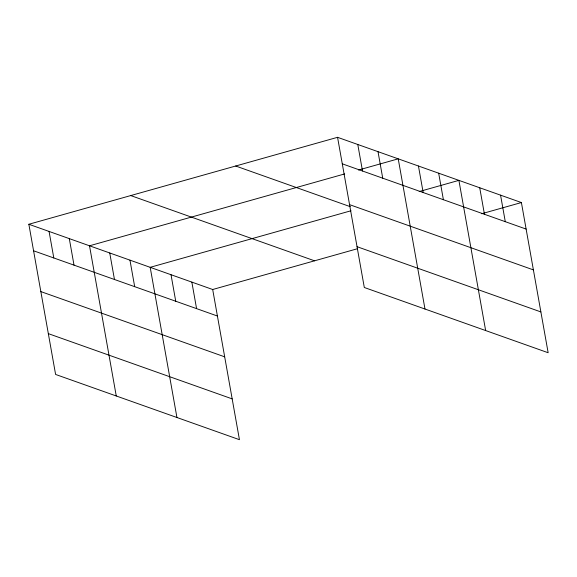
<?xml version="1.0" encoding="UTF-8"?>
<svg xmlns="http://www.w3.org/2000/svg" width="577" height="577" viewBox="0 0 577 577"><rect width="100%" height="100%" fill="white"/><g stroke="black" fill="none" stroke-linecap="round" stroke-linejoin="round"><path stroke-width="0.87" d="M28.85 224.265L212.689 289.503L239.441 439.688L55.601 374.451L28.85 224.265L337.559 137.312L521.399 202.549L548.15 352.735L364.311 287.497L337.559 137.312M344.7 173.915L89.514 245.795L116.265 395.973M358.512 170.027L398.224 158.841L424.982 309.027M350.996 210.764L150.186 267.324L176.937 417.503M419.176 191.557L458.895 180.37L485.646 330.556M212.689 289.503L357.581 248.694M481.687 213.735L521.399 202.549M342.284 163.832L526.123 229.069M349.554 204.64L533.393 269.885M235.683 166.01L350.275 206.674M357.04 246.689L540.88 311.926M130.727 195.567L314.559 260.811M33.574 250.786L217.414 316.023M40.844 291.594L224.684 356.831M48.331 333.636L232.17 398.88M500.562 195.156L505.286 221.676M479.725 187.763L484.449 214.283M438.671 173.194L443.396 199.714M418.448 166.017L423.172 192.538M378.007 151.664L382.731 178.185M357.783 144.488L362.507 171.008M191.852 282.11L196.577 308.63M171.016 274.717L175.74 301.237M129.962 260.148L134.686 286.668M109.738 252.971L114.462 279.492M69.298 238.618L74.015 265.139M49.074 231.442L53.798 257.962"/></g></svg>
